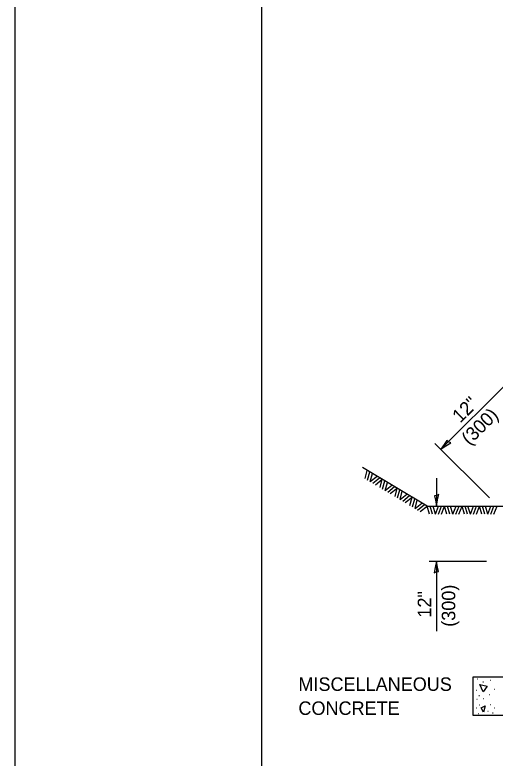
# Model space of a CAD drawing. Extents: x 100768 to 101448, y 100037 to 100477.
# Drawn here: x 100768.1 to 100845.9, y 100234.7 to 100355.1 of the extents above; entities that cross this region are included whole.
import ezdxf

# ---------------------------------------------------------------- set-up
doc = ezdxf.new("R2010")
doc.units = 0
for name, color, linetype in [('Design_PR_Roadway Dimensions', 7, 'Continuous'), ('Design_PR_Roadway Notes', 7, 'Continuous'), ('Drainage_PR_Adjustment Items', 7, 'Continuous'), ('Landscaping_Elements', 7, 'Continuous'), ('Level 35', 7, 'Continuous'), ('Level 37', 7, 'Continuous'), ('Level 43', 7, 'Continuous'), ('Level 53', 7, 'Continuous'), ('Sheets_50 Reference Boundary', 7, 'Continuous'), ('Sheets_General Details', 7, 'Continuous'), ('Sheets_Printer Plotting Border', 7, 'Continuous')]:
    doc.layers.add(name, color=color, linetype=linetype)

msp = doc.modelspace()

# ---------------------------------------------------------------- linework, layer by layer
at = {"layer": 'Drainage_PR_Adjustment Items'}
msp.add_lwpolyline([(100844.6, 100246.39), (100843.9, 100245.43), (100843.38, 100246.64)], close=True, dxfattribs=at)
at = {"layer": 'Landscaping_Elements'}
for p, q in [((100824.8, 100279.99), (100825.16, 100281.31)), ((100825.21, 100279.74), (100825.57, 100281.06)), ((100825.62, 100279.5), (100825.98, 100280.82)), ((100825.62, 100279.5), (100826.74, 100280.37)), ((100826.04, 100279.24), (100827.16, 100280.11)), ((100826.47, 100278.99), (100827.58, 100279.86)), ((100827.23, 100278.54), (100827.58, 100279.86)), ((100827.64, 100278.29), (100827.99, 100279.61)), ((100828.04, 100278.05), (100828.41, 100279.37)), ((100828.04, 100278.05), (100829.16, 100278.91)), ((100828.47, 100277.79), (100829.58, 100278.67)), ((100828.89, 100277.54), (100830.01, 100278.41)), ((100829.65, 100277.09), (100830.01, 100278.41)), ((100830.06, 100276.84), (100830.42, 100278.17)), ((100830.47, 100276.6), (100830.83, 100277.92)), ((100830.47, 100276.6), (100831.59, 100277.46)), ((100830.89, 100276.34), (100832, 100277.22)), ((100831.31, 100276.09), (100832.43, 100276.96)), ((100832.07, 100275.64), (100832.43, 100276.96)), ((100832.48, 100275.39), (100832.84, 100276.71)), ((100832.89, 100275.15), (100833.25, 100276.47)), ((100832.89, 100275.15), (100834.01, 100276.01)), ((100833.31, 100274.89), (100834.43, 100275.77)), ((100833.74, 100274.64), (100834.85, 100275.51)), ((100835.23, 100274.2), (100834.85, 100275.51)), ((100835.71, 100274.2), (100835.33, 100275.51)), ((100836.19, 100274.2), (100835.81, 100275.51)), ((100836.19, 100274.2), (100836.7, 100275.51)), ((100836.68, 100274.2), (100837.19, 100275.51)), ((100837.18, 100274.2), (100837.68, 100275.51)), ((100838.06, 100274.2), (100837.68, 100275.51)), ((100838.54, 100274.2), (100838.16, 100275.51)), ((100839.02, 100274.2), (100838.64, 100275.51)), ((100839.02, 100274.2), (100839.53, 100275.51)), ((100839.51, 100274.2), (100840.02, 100275.51)), ((100840, 100274.2), (100840.51, 100275.51)), ((100840.89, 100274.2), (100840.51, 100275.51)), ((100841.37, 100274.2), (100840.99, 100275.51)), ((100841.85, 100274.2), (100841.47, 100275.51)), ((100841.85, 100274.2), (100842.36, 100275.51)), ((100842.34, 100274.2), (100842.85, 100275.51)), ((100842.84, 100274.2), (100843.34, 100275.51)), ((100843.72, 100274.2), (100843.34, 100275.51)), ((100844.2, 100274.2), (100843.82, 100275.51)), ((100844.68, 100274.2), (100844.3, 100275.51)), ((100844.68, 100274.2), (100845.18, 100275.51)), ((100845.17, 100274.2), (100845.67, 100275.51)), ((100845.67, 100274.2), (100846.17, 100275.51))]:
    msp.add_line(p, q, dxfattribs=at)
at = {"layer": 'Level 35'}
msp.add_lwpolyline([(100842.32, 100247.9), (100858.12, 100247.9), (100858.12, 100241.59), (100842.32, 100241.59)], close=True, dxfattribs=at)
at = {"layer": 'Level 37'}
for q in [(100824.39, 100281.77), (100856.37, 100275.51)]:
    msp.add_line((100834.85, 100275.51), q, dxfattribs=at)
at = {"layer": 'Level 43'}
for p, q in [((100847.7, 100295.3), (100837.05, 100284.72)), ((100836.12, 100285.64), (100844.95, 100276.88)), ((100836.37, 100280.06), (100836.37, 100275.51)), ((100835.16, 100266.6), (100844.45, 100266.6)), ((100836.37, 100266.6), (100836.37, 100255.26))]:
    msp.add_line(p, q, dxfattribs=at)
for points in [[(100838.68, 100285.78), (100838.31, 100285.93), (100838.02, 100286.13), (100837.61, 100285.51), (100837.05, 100284.72), (100837.9, 100285.3)], [(100836.76, 100277.41), (100836.4, 100277.25), (100836.05, 100277.2), (100836.2, 100276.46), (100836.37, 100275.51), (100836.55, 100276.52)], [(100835.97, 100264.7), (100836.34, 100264.86), (100836.68, 100264.92), (100836.53, 100265.65), (100836.37, 100266.6), (100836.18, 100265.59)]]:
    msp.add_lwpolyline(points, close=True, dxfattribs=at)
at = {"layer": 'Level 53'}
for p, q in [((100842.95, 100247.56), (100843.03, 100247.56)), ((100843.89, 100247.07), (100843.96, 100247.07)), ((100845.1, 100247.32), (100845.18, 100247.32)), ((100842.82, 100245.7), (100842.9, 100245.7)), ((100844.95, 100245.04), (100845.03, 100245.04)), ((100845.75, 100245.88), (100845.82, 100245.88)), ((100842.9, 100244.24), (100842.98, 100244.24)), ((100843.24, 100244.86), (100843.32, 100244.86)), ((100843.96, 100244.34), (100844.04, 100244.34)), ((100842.77, 100242.88), (100842.85, 100242.88)), ((100843.27, 100243.33), (100843.35, 100243.33)), ((100845.1, 100243.38), (100845.18, 100243.38)), ((100845.75, 100242.88), (100845.82, 100242.88)), ((100843.1, 100241.96), (100843.17, 100241.96)), ((100844.68, 100242.33), (100844.76, 100242.33)), ((100845.45, 100242.04), (100845.53, 100242.04))]:
    msp.add_line(p, q, dxfattribs=at)
msp.add_lwpolyline([(100844.26, 100243.18), (100843.96, 100242.18), (100843.62, 100242.84), (100844.25, 100243.19)], dxfattribs=at)
at = {"layer": 'Sheets_50 Reference Boundary'}
msp.add_lwpolyline([(100808.09, 100466.78), (101438.09, 100466.78), (101438.09, 100066.79), (100808.09, 100066.79)], close=True, dxfattribs=at)
at = {"layer": 'Sheets_General Details'}
msp.add_line((100768.09, 100476.79), (100768.09, 100036.79), dxfattribs=at)
msp.add_lwpolyline([(100808.09, 100466.79), (101438.09, 100466.79), (101438.09, 100046.79), (100808.09, 100046.79)], close=True, dxfattribs=at)
at = {"layer": 'Sheets_Printer Plotting Border'}
msp.add_lwpolyline([(100768.09, 100036.79), (101448.09, 100036.79), (101448.09, 100476.79), (100768.09, 100476.79)], close=True, dxfattribs=at)

# ---------------------------------------------------------------- texts
at = {"layer": 'Design_PR_Roadway Dimensions'}
for s, rotation, p in [('12"', 44.7957, (100840.22, 100288.87)), ('(300)', 44.7957, (100841.71, 100285.26)), ('(300)', 90, (100839.41, 100255.98)), ('12"', 90, (100835.51, 100257.46))]:
    msp.add_text(s, height=2.185, rotation=rotation, dxfattribs=at).set_placement(p)
at = {"layer": 'Design_PR_Roadway Notes'}
for s, p in [('MISCELLANEOUS', (100814.01, 100245.6)), ('CONCRETE', (100814.01, 100241.71))]:
    msp.add_text(s, height=2.185, dxfattribs=at).set_placement(p)

doc.saveas('drawing.dxf')
